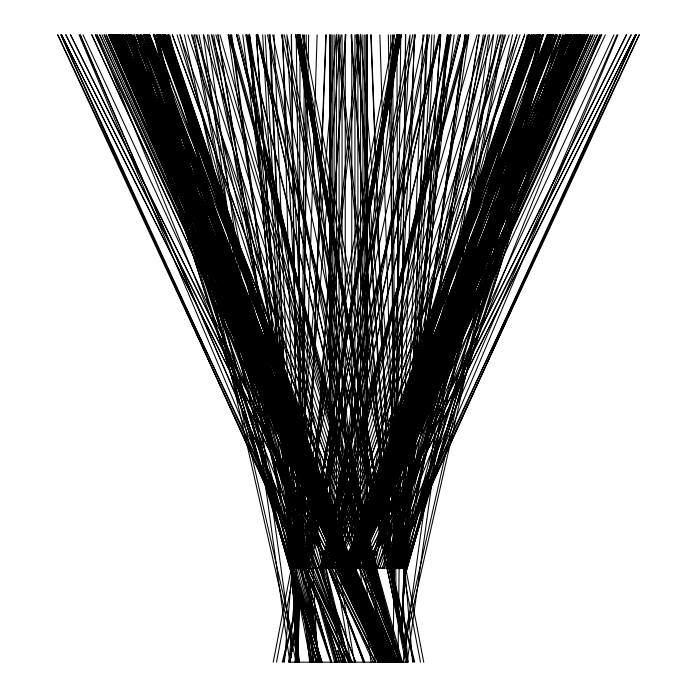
<?xml version="1.0" encoding="UTF-8"?>
<svg xmlns="http://www.w3.org/2000/svg" width="697" height="697" viewBox="0 0 697 697"><rect width="100%" height="100%" fill="white"/><g stroke="black" fill="none" stroke-linecap="round" stroke-linejoin="round"><path stroke-width="1.05" d="M298.089 662.15L298.316 593.661M298.394 568.656L300.102 34.85L402.457 568.107M301.217 568.656L304.493 34.85M303.003 568.656L306.271 34.85M399.756 568.656L405.515 34.85M400.792 34.85L392.986 662.15L119.649 34.85M139.095 34.85L397.978 662.15L405.706 34.85M297.933 662.15L299.065 595.83M299.527 568.656L308.649 34.85M400.906 568.656L414.21 34.85M297.767 662.15L299.71 599.098M300.651 568.656L317.109 34.85M401.82 632.214L404.077 568.055L504.192 34.85M305.756 568.656L325.874 34.85M306.07 568.656L326.187 34.85M402.073 568.656L422.983 34.85M401.82 634.967L426.773 34.85M401.437 630.619L427.618 34.85M383.986 568.656L410.019 34.85L307.778 568.107M388.813 568.656L414.846 34.85M403.249 568.656L431.835 34.85M401.803 624.103L434.344 34.85M401.812 624.163L440.609 34.85L404.251 568.813M404.426 568.813L440.765 34.85M308.483 568.813L345.555 34.85M308.823 568.813L345.895 34.85M401.786 616.566L402.125 612.227M402.561 606.799L448.04 34.85L402.509 607.889M401.82 616.566L402.16 612.227M284.42 662.15L336.268 34.85M340.92 34.85L289.072 662.15L295.171 627.892M401.786 615.102L402.056 611.896M402.491 606.547L405.68 568.055M394.946 567.889L447.396 34.85M396.671 567.889L449.121 34.85M294.953 662.15L296.051 651.312M304.519 567.889L358.633 34.85M306.236 567.889L360.349 34.85M332.582 568.055L394.607 34.85M336.956 568.055L398.98 34.85M389.074 568.221L454.217 34.85M396.976 568.221L464.977 34.85M397.246 568.221L465.248 34.85L395.295 568.221M395.974 568.221L465.927 34.85M403.058 662.15L489.547 34.85M493.685 34.85L407.196 662.15L289.795 662.15L203.315 34.85M390.973 568.543L468.741 34.85M394.877 568.7L478.822 34.85M395.216 568.7L479.161 34.85M358.249 568.7L447.474 34.85M361.961 568.7L451.186 34.85M291.625 653.647L289.795 662.15L295.249 630.071M392.855 568.857L483.309 34.85M291.686 653.333L289.804 662.15L295.101 631.055L289.743 662.15L293.019 645.047M289.804 662.15L295.145 631.055M305.826 568.857L397.673 34.85M398.257 34.85L305.905 568.857L398.762 34.85M399.163 34.85L306.018 568.857L399.486 34.85M289.734 662.15L295.197 631.055M306.096 568.857L399.843 34.85M295.249 626.821L288.924 662.15L295.171 631.212M305.791 567.95L401.202 34.85M305.896 567.95L401.315 34.85M402.509 568.107L502.642 34.85M273.259 662.15L393.666 34.85M276.491 662.15L293.106 575.591M294.543 568.107L396.898 34.85L398.606 568.656M293.428 642.913L293.838 640.778M412.702 34.85L309.66 568.107L154.072 34.85M394.929 568.107L497.919 34.85M322.145 568.264L427.984 34.85M323.678 568.264L429.509 34.85M307.865 568.264L415.438 34.85M309.843 568.586L424.212 34.85M371.388 568.586L485.574 34.85M374.054 568.586L488.231 34.85M396.785 568.586L512.574 34.85M321.178 568.743L439.973 34.85M321.378 568.743L440.173 34.85M403.319 640.918L540.515 34.85M404.129 647.286L542.763 34.85M330.082 568.003L458.408 34.85M331.676 568.003L460.011 34.85M398.884 568.003L527.272 34.85M370.996 568.003L500.219 34.85M320.942 568.003L450.367 34.85M321.343 568.003L450.776 34.85M328.017 568.16L460.142 34.85M328.339 568.16L460.464 34.85M282.268 662.15L294.665 612.515M305.739 568.16L438.953 34.85M283.209 662.15L295.075 614.623M306.689 568.16L439.894 34.85M404.182 568.316L539.792 34.85L346.879 568.003M404.426 568.316L540.027 34.85M400.731 568.473L542.013 34.85M373.061 568.63L516.913 34.85M386.486 568.63L531.654 34.85L351.837 568.264M387.75 568.63L532.917 34.85L350.922 568.412M320.245 568.787L466.676 34.85M321.5 568.787L467.922 34.85M322.955 568.787L468.828 34.85M324.253 568.055L477.053 34.85M404.722 576.419L559.647 34.85L354.59 568.769M404.556 577.464L559.778 34.85M402.822 568.055L556.798 34.85M392.873 568.055L547.633 34.85M393.003 568.055L547.764 34.85M386.879 568.055L542.362 34.85M387.427 568.055L542.911 34.85M346.801 568.212L505.56 34.85M375.404 568.212L533.597 34.85M405.236 569.257L564.126 34.85L346.104 568.508M325.255 568.369L485.199 34.85M404.469 574.764L569.615 34.85M386.408 568.682L551.902 34.85M386.687 568.682L552.181 34.85M326.231 568.682L493.276 34.85M348.526 568.83L519.953 34.85M377.722 567.95L550.29 34.85L334.464 568.36M327.529 567.95L501.265 34.85M396.549 568.107L573.256 34.85M397.464 568.107L574.171 34.85M349.99 568.264L528.361 34.85M350.356 568.264L528.735 34.85L348.073 568.412M350.138 568.264L530.164 34.85M351.532 568.264L531.402 34.85M328.426 568.412L509.176 34.85M348.552 568.412L529.232 34.85M351.384 568.412L533.318 34.85M351.061 568.412L533.972 34.85M351.558 568.412L534.468 34.85M352.011 568.412L534.921 34.85M350.513 568.569L534.294 34.85M343.978 568.569L528.936 34.85M348.021 568.569L533.911 34.85M348.5 568.569L534.399 34.85M349.145 568.569L535.043 34.85M329.367 568.726L517.008 34.85M349.092 568.726L536.019 34.85M349.737 568.726L536.664 34.85M379.682 568.726L566.975 34.85M344.928 568.726L533.109 34.85M345.198 568.726L533.379 34.85M346.627 568.874L536.76 34.85M347.254 568.874L537.378 34.85M346.27 568.874L537.692 34.85M346.853 568.874L538.276 34.85M539.121 34.85L346.313 568.003L574.04 34.85L347.446 567.95M330.509 568.003L524.614 34.85M330.657 568.003L524.754 34.85M354.294 568.003L548.4 34.85M352.569 568.16L548.591 34.85M353.693 568.16L549.428 34.85M353.902 568.16L549.637 34.85M354.189 568.308L551.432 34.85M551.571 34.85L354.381 568.308L553.366 34.85M343.813 568.308L543.05 34.85M344.457 568.308L543.695 34.85M354.52 568.308L553.514 34.85L346.217 568.769M368.042 568.308L566.827 34.85M368.06 568.308L567.541 34.85M368.513 568.308L567.811 34.85M376.659 568.464L576.933 34.85L356.158 568.656M345.973 568.464L547.459 34.85M346.566 568.464L548.051 34.85M381.991 568.464L583.659 34.85L356.925 567.95M336.764 568.464L538.825 34.85M353.815 568.613L556.433 34.85M367.798 568.613L570.634 34.85L343.865 567.95M344.902 568.613L548.382 34.85M345.581 568.613L549.785 34.85L404.539 573.884L406.177 568.055L290.823 568.055L316.665 662.15L157.208 34.85L384.169 662.15L159.308 34.85M345.921 568.613L550.299 34.85M346.426 568.613L550.918 34.85L344.64 568.769M346.479 568.769L552.704 34.85M354.668 568.769L560.919 34.85M377.46 568.769L583.677 34.85M345.581 568.769L552.773 34.85M331.72 567.907L539.365 34.85M331.877 567.907L539.513 34.85M344.736 567.907L553.174 34.85M354.573 567.907L562.836 34.85M355.104 567.907L562.949 34.85M345.695 567.907L555.012 34.85M346.348 567.907L555.666 34.85M346 568.055L556.223 34.85M346.409 568.055L556.633 34.85M355.252 568.055L565.345 34.85M354.817 568.055L565.746 34.85M355.095 568.055L566.025 34.85M334.987 568.055L547.267 34.85M361.612 619.023L362.318 616.462A7.153 4.853 -90 0 0 362.327 613.735L360.994 610.058L358.789 607.993M355.322 568.203L568.517 34.85M346.331 568.203L560.728 34.85M570.033 34.85L355.557 568.203L570.477 34.85M355.261 568.36L571.549 34.85M384.256 568.36L600.344 34.85M355.557 568.508L573.579 34.85M355.81 568.508L574.511 34.85M337.592 568.656L557.905 34.85M355.862 568.508L575.356 34.85M355.453 568.656L576.558 34.85M345.878 568.656L567.219 34.85M344.222 568.804L566.766 34.85M355.801 568.804L578.397 34.85L345.59 568.404M356.089 568.804L578.902 34.85M354.947 568.804L579.024 34.85M355.226 568.804L579.303 34.85M344.231 567.95L568.769 34.85M346.636 567.95L571.601 34.85M356.089 567.95L581.333 34.85M392.646 567.95L617.943 34.85M343.281 568.107L571.218 34.85M355.522 568.107L583.703 34.85M355.836 568.107L584.016 34.85M342.724 568.255L572.254 34.85M347.141 568.107L576.297 34.85L345.973 568.255M345.294 568.255L575.051 34.85M386.521 568.255L617.019 34.85M346.784 568.255L578.414 34.85M356.847 568.255L587.71 34.85M344.91 568.404L577.351 34.85M355.705 568.404L588.233 34.85M356.045 568.404L588.573 34.85L346.505 568.003M347.576 568.404L580.514 34.85M348.273 568.404L581.211 34.85M358.153 568.404L591.187 34.85M346.4 568.404L580.374 34.85M356.655 568.404L590.533 34.85M341.277 568.552L576.715 34.85M347.184 568.552L582.309 34.85M347.89 568.552L583.014 34.85M343.299 568.7L580.113 34.85M355.914 568.7L592.685 34.85M356.28 568.7L593.051 34.85M346.749 568.7L583.929 34.85M347.463 568.7L584.644 34.85M356.942 568.7L595.038 34.85M346.287 568.848L585.393 34.85M347.01 568.848L586.116 34.85M345.843 568.848L586.682 34.85M346.583 568.848L587.423 34.85M356.202 568.848L597.041 34.85M356.594 568.848L597.434 34.85M345.756 568.003L587.771 34.85M357.7 568.003L599.638 34.85M393.953 568.003L636.021 34.85M394.11 568.003L636.178 34.85M356.908 568.151L601.319 34.85M357.326 568.151L601.729 34.85M360.14 568.151L605.292 34.85M390.947 568.151L636.134 34.85M367.162 568.299L613.944 34.85M391.88 568.299L639.367 34.85M388.586 568.595L639.053 34.85M361.856 568.491L626.376 34.85M362.004 568.491L626.533 34.85M364.705 568.639L631.064 34.85M365.524 568.639L631.194 34.85M368.208 568.787L635.35 34.85M368.347 568.787L635.49 34.85M359.635 608.315L358.45 609.526L358.214 610.973M359.713 608.263L365.054 607.287M372.085 642.042L372.703 642.042L372.12 642.164M362.823 622.421L358.537 611.487M365.803 607.314C382.156 607.2 374.176 623.649 362.728 622.857M61.65 34.85L375.5 662.15M61.51 34.85L375.361 662.15L302.393 34.85M65.936 34.85L378.95 662.15L148.417 34.85M70.624 34.85L381.573 662.15L163.089 34.85M70.467 34.85L381.416 662.15L112.984 34.85M65.806 34.85L378.018 662.15M329.42 568.055L375.361 662.15M334.926 568.055L380.335 662.15L120.442 34.85M57.947 34.85L352.299 662.15M57.633 34.85L348.657 662.15M83.056 34.85L373.252 662.15M91.978 34.85L380.335 662.15M91.708 34.85L380.065 662.15L118.603 34.85L392.324 662.15M308.161 568.055L351.366 662.15L80.294 34.85M349.275 662.15L60.866 34.85L345.634 662.15L211.444 34.85M95.681 34.85L383.167 662.15M95.271 34.85L382.758 662.15M111.738 34.85L396.915 662.15L120.285 34.85M109.943 34.85L394.737 662.15M393.979 662.15L109.229 34.85L380.797 662.15M330.221 571.662L126.366 34.85L393.204 662.15L108.479 34.85L381.808 662.15M97.362 34.85L382.026 662.15M60.987 34.85L345.79 662.15M110.318 34.85L393.23 662.15M109.577 34.85L392.498 662.15L114.831 34.85M99.959 34.85L382.871 662.15L159.622 34.85M99.566 34.85L382.479 662.15M111.555 34.85L393.953 662.15L125.782 34.85M111.607 34.85L392.498 662.15M110.875 34.85L391.766 662.15L130.234 34.85M393.857 662.15L114.691 34.85L391.052 662.15L112.356 34.85M113.141 34.85L393.195 662.15M101.962 34.85L381.738 662.15L113.297 34.85M116.887 34.85L395.155 662.15M113.071 34.85L391.766 662.15L116.626 34.85L393.082 662.15M104.315 34.85L382.531 662.15M103.949 34.85L382.165 662.15L108.767 34.85M113.986 34.85L390.346 662.15L120.703 34.85L391.575 662.15M304.18 568.055L345.634 662.15M106.467 34.85L381.433 662.15M116.486 34.85L390.346 662.15M115.789 34.85L389.658 662.15M105.813 34.85L379.795 662.15M118.586 34.85L390.991 662.15M79.981 34.85L351.053 662.15M124.746 34.85L394.685 662.15M121.949 34.85L392.15 662.15M111.032 34.85L381.093 662.15L162.601 34.85M390.843 662.15L122.96 34.85L389.579 662.15L238.592 34.85M113.916 34.85L380.475 662.15M350.417 662.15L113.341 34.85L380.109 662.15M128.231 34.85L392.437 662.15M125.399 34.85L390.12 662.15M115.667 34.85L380.71 662.15M79.057 34.85L344.161 662.15M117.976 34.85L381.224 662.15M117.697 34.85L380.945 662.15M118.098 34.85L378.61 659.135L125.451 34.85M128.039 34.85L389.405 662.15M129.781 34.85L389.893 662.15M379.525 662.15L119.962 34.85L355.496 662.15M130.931 34.85L388.708 662.15M122.48 34.85L377.913 658.125M123.421 34.85L378.471 659.127L121.635 34.85L350.251 662.15M349.772 662.15L146.71 34.85L400.479 662.15L179.992 34.85M359.765 568.055L397.9 662.15M96.656 34.85L350.73 662.15L245.823 34.85M136.272 34.85L388.429 662.15L146.074 34.85L386.408 662.15L149.541 34.85M126.523 34.85L374.385 650.031L128.483 34.85M149.742 34.85L399.468 662.15M138.058 34.85L387.332 662.15M131.254 34.85L377.8 658.099M131.602 34.85L372.05 644.952M130.975 34.85L372.329 644.952M373.122 646.973L374.324 650.005M141.988 34.85L388.307 662.15M141.334 34.85L387.654 662.15L148.618 34.85M143.826 34.85L389.118 662.15L132.839 34.85L319.383 662.15L309.241 579.015M379.255 662.15L134.164 34.85L388.02 662.15L236.989 34.85M157.635 34.85L401.986 662.15M157.487 34.85L401.838 662.15M134.051 34.85L369.558 638.844M370.342 640.865L371.527 643.906M144.227 34.85L387.654 662.15M136.081 34.85L369.393 638.801M113.332 34.85L355.601 662.15M387.201 662.15L147.215 34.85L316.229 662.15M146.701 34.85L387.018 662.15L143.591 34.85L363.024 623.388M368.138 635.76L137.309 34.85L316.804 662.15L316.482 659.998M158.175 34.85L395.704 662.15M140.567 34.85L373.679 648.933M330.988 573.701L364.723 662.15M148.949 34.85L385.816 662.15M365.333 568.055L400.766 662.15L172.394 34.85M153.95 34.85L388.229 662.15M153.305 34.85L387.584 662.15M143.634 34.85L363.172 623.388L145.568 34.85M129.468 34.85L328.94 568.308M329.707 570.346L364.034 662.15M129.198 34.85L363.756 662.15M130.173 34.85L328.958 568.308M329.716 570.346L330.857 573.413M331.615 575.452L363.93 662.15M129.703 34.85L363.459 662.15M145.377 34.85L363.085 623.388M147.572 34.85L368.06 635.586M147.363 34.85L365.969 630.48M172.246 34.85L400.618 662.15M148.74 34.85L362.597 622.238M363.346 624.285L364.461 627.361M148.6 34.85L362.457 622.238M157.879 34.85L384.727 662.15L163.621 34.85M158.724 34.85L383.577 662.15L160.24 34.85M164.457 34.85L386.173 662.15M164.379 34.85L386.094 662.15M163.891 34.85L384.997 662.15M130.025 34.85L350.094 662.15M160.981 34.85L380.623 662.15L168.238 34.85L373.548 648.741M160.336 34.85L379.97 662.15M161.957 34.85L380.449 662.15M162.706 34.85L378.706 662.15M163.028 34.85L373.487 648.759L164.143 34.85L309.25 568.63M162.532 34.85L370.159 640.517L163.682 34.85M162.079 34.85L367.938 635.368M337.383 650.388L341.425 662.15M187.824 34.85L400.322 662.15M167.768 34.85L380.187 662.15M166.836 34.85L375.073 651.834M370.002 640.482L165.598 34.85L368.077 635.324M367.424 634.296L165.328 34.85L310.513 568.63M168.639 34.85L374.96 651.834M123.744 34.85L331.615 662.15M122.838 34.85L330.7 662.15M195.735 34.85L400.174 662.15M341.643 662.15L337.897 650.388M177.047 34.85L378.436 662.15M321.997 662.15L123.325 34.85L321.953 662.15M203.724 34.85L400.017 662.15M292.2 568.055L321.639 662.15L140.48 34.85M145.098 34.85L310.592 568.682M325.403 616.453L339.57 662.15M144.819 34.85L310.313 568.682M322.877 609.187L339.291 662.15M127.385 34.85L319.252 662.15M211.801 34.85L399.86 662.15M191.44 34.85L378.157 662.15M163.403 34.85L349.458 662.15M215.87 34.85L399.782 662.15M154.621 34.85L310.121 568.055M320.794 604.647L337.566 662.15M318.721 599.42L337.017 662.15M149.367 34.85L331.441 662.15M149.236 34.85L331.31 662.15M140.202 34.85L321.352 662.15M219.947 34.85L399.712 662.15M137.222 34.85L316.665 662.15M230.324 34.85L402.352 662.15M229.069 34.85L401.106 662.15M228.172 34.85L399.547 662.15M319.365 601.206L335.945 662.15M316.394 594.898L334.682 662.15M180.096 34.85L349.136 662.15M154.987 34.85L321.073 662.15M156.973 34.85L316.429 662.15M258.047 34.85L414.732 662.15M257.106 34.85L390.311 568.16M392.158 575.556L413.791 662.15M236.858 34.85L377.094 600.901M236.536 34.85L376.249 598.784M246.625 34.85L396.096 650.51M246.215 34.85L395.687 650.51M196.781 34.85L348.822 662.15M169.728 34.85L320.794 662.15M156.485 34.85L296.556 653.655M154.237 34.85L296.234 662.15L293.977 597.991M257.027 34.85L391.644 639.863M256.827 34.85L390.973 637.738M184.426 34.85L320.507 662.15M387.096 568.055L407.196 662.15L391.235 568.055M272.788 34.85L407.205 662.15L300.006 34.85L407.196 662.15L392.847 579.582L393.152 581.725M208.778 34.85L342.968 662.15M281.562 34.85L408.076 662.15L295.798 34.85M269.025 34.85L386.068 624.808M267.491 34.85L382.636 615.207M284.298 34.85L405.515 662.15M199.081 34.85L320.228 662.15M303.334 34.85L423.741 662.15M404.504 578.798L420.509 662.15M407.266 662.15L395.608 595.665L407.257 662.15L286.92 34.85L317.579 662.15M194.358 34.85L294.491 568.107M301.313 604.438L312.151 662.15M192.808 34.85L292.94 568.107M296.347 586.273L310.592 662.15M295.685 34.85L407.963 662.15L402.631 598.122M297.288 34.85L390.886 568.857M299.327 34.85L407.222 662.15L391.357 571L391.662 573.152M392.036 575.295L392.472 577.438M393.535 583.868L395.216 593.522L392.812 579.582M298.238 34.85L391.034 568.857L298.482 34.85M392.15 575.295L407.24 662.15L298.743 34.85M297.837 34.85L390.982 568.857L297.514 34.85M391.313 571L391.688 573.152M213.691 34.85L319.949 662.15M249.526 34.85L354.364 662.15M218.178 34.85L302.123 568.7M217.839 34.85L301.784 568.7M315.297 654.631L316.473 662.15M228.259 34.85L306.027 568.543M306.654 572.847L319.67 662.15M207.453 34.85L292.452 651.373M231.735 34.85L301.705 568.221M311.045 639.48L314.025 662.15M231.055 34.85L301.026 568.221M309.947 636.239L313.345 662.15M242.783 34.85L307.926 568.221M298.02 34.85L370.987 662.15M338.367 34.85L394.676 589.557M394.903 591.727L395.121 593.896M336.651 34.85L390.878 568.979M249.596 34.85L302.054 567.889M308.022 628.563L311.324 662.15M247.879 34.85L300.329 567.889M305.338 618.814L309.607 662.15M360.732 34.85L404.861 568.813M405.131 572.071L412.58 662.15M356.08 34.85L400.209 568.813M291.32 568.055L299.1 662.15L293.271 576.41M351.445 34.85L388.517 568.813M351.105 34.85L388.177 568.813M292.749 568.813L256.409 34.85L297.689 662.15M256.235 34.85L292.574 568.813M292.871 573.152L298.935 662.15M357.474 34.85L392.455 577.499M356.855 34.85L391.548 573.152M262.656 34.85L292.13 568.656M292.792 580.61L293.088 586.046L292.853 580.61M293.271 589.313L297.297 662.15M265.165 34.85L293.751 568.656M294.273 578.44L298.76 662.15M282.163 34.85L312.744 662.15M269.382 34.85L292.845 568.656M294.134 598.009L294.465 605.615M294.753 612.14L295.188 621.924M295.615 631.709L295.85 637.145M296.478 651.277L296.573 653.455M270.227 34.85L292.435 568.656M293.21 589.313L296.303 662.15M274.017 34.85L294.927 568.656M295.528 583.877L298.595 662.15M371.126 34.85L391.244 568.656M370.813 34.85L390.93 568.656M293.672 589.444L293.751 591.579M379.891 34.85L396.349 568.656M282.79 34.85L296.094 568.656M296.53 586.046L298.421 662.15M388.351 34.85L397.473 568.656M296.208 34.85L302.855 568.656M291.294 34.85L297.941 568.656M291.485 34.85L297.244 568.656M297.497 591.483L298.255 662.15M392.498 34.85L395.957 598.009M390.721 34.85L394.11 586.046M367.319 34.85L367.319 568.491M367.031 34.85L367.031 568.491M366.186 34.85L366.186 568.491M364.801 34.85L364.801 568.491M362.919 34.85L362.919 568.491M360.593 34.85L360.593 568.491M360.593 608.786L360.593 617.498M357.909 34.85L357.909 568.491M357.909 608.786L357.909 610.964M354.939 34.85L354.939 568.491M351.767 34.85L351.767 568.491M345.233 34.85L345.233 568.491M342.061 34.85L342.061 568.491M339.09 34.85L339.09 568.491M336.407 34.85L336.407 568.491M334.081 34.85L334.081 568.491M332.199 34.85L332.199 568.491M330.814 34.85L330.814 568.491M329.969 34.85L329.969 568.491M329.681 34.85L329.681 568.491M350.643 590.141L351.384 589.253L350.643 590.141M396.994 34.85L305.73 568.857L397.011 34.85M573.675 34.85L404.556 568.83L573.718 34.85M345.573 579.643C344.1 580.174 347.481 578.458 345.573 579.643M368.922 631.987L367.267 632.484L368.922 631.987M375.918 629.739L371.658 630.994L376.441 629.739L375.918 629.739M353.518 588.346L352.508 588.521L355.078 588.007L353.518 588.346M356.707 598.331L359.757 597.773L356.707 598.331M380.858 640.203L377.103 641.057L381.459 640.203L380.858 640.203M376.624 641.109L374.315 641.51L376.624 641.109M347.35 578.649L349.833 578.283L347.35 578.649M387.366 650.676L384.918 651.181L388.055 650.676L387.366 650.676M362.405 588.024L364.548 588.538L362.405 588.024M376.415 655.075L375.195 652.052L376.397 655.075M365.829 630.532L364.688 627.474L365.864 630.532M298.839 662.15L248.96 34.85L298.804 662.15"/></g></svg>
